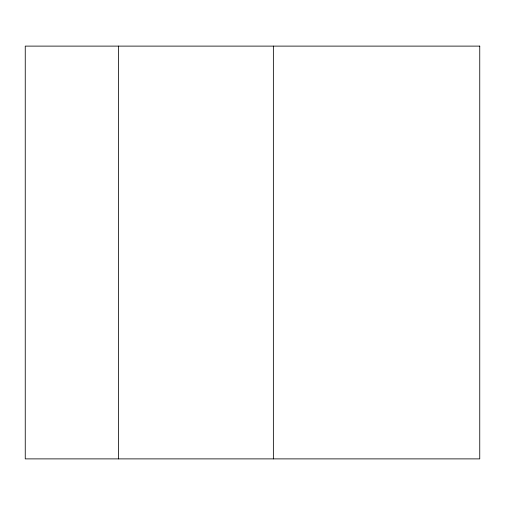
<?xml version="1.0" encoding="UTF-8"?>
<svg xmlns="http://www.w3.org/2000/svg" width="505" height="505" viewBox="0 0 505 505"><rect width="100%" height="100%" fill="white"/><g stroke="black" fill="none" stroke-linecap="round" stroke-linejoin="round"><path stroke-width="0.76" d="M273.363 46.113L273.363 458.887M118.574 46.113L118.574 458.887M479.75 46.113L25.25 46.113L25.25 458.887L479.75 458.887L479.75 46.113"/></g></svg>
